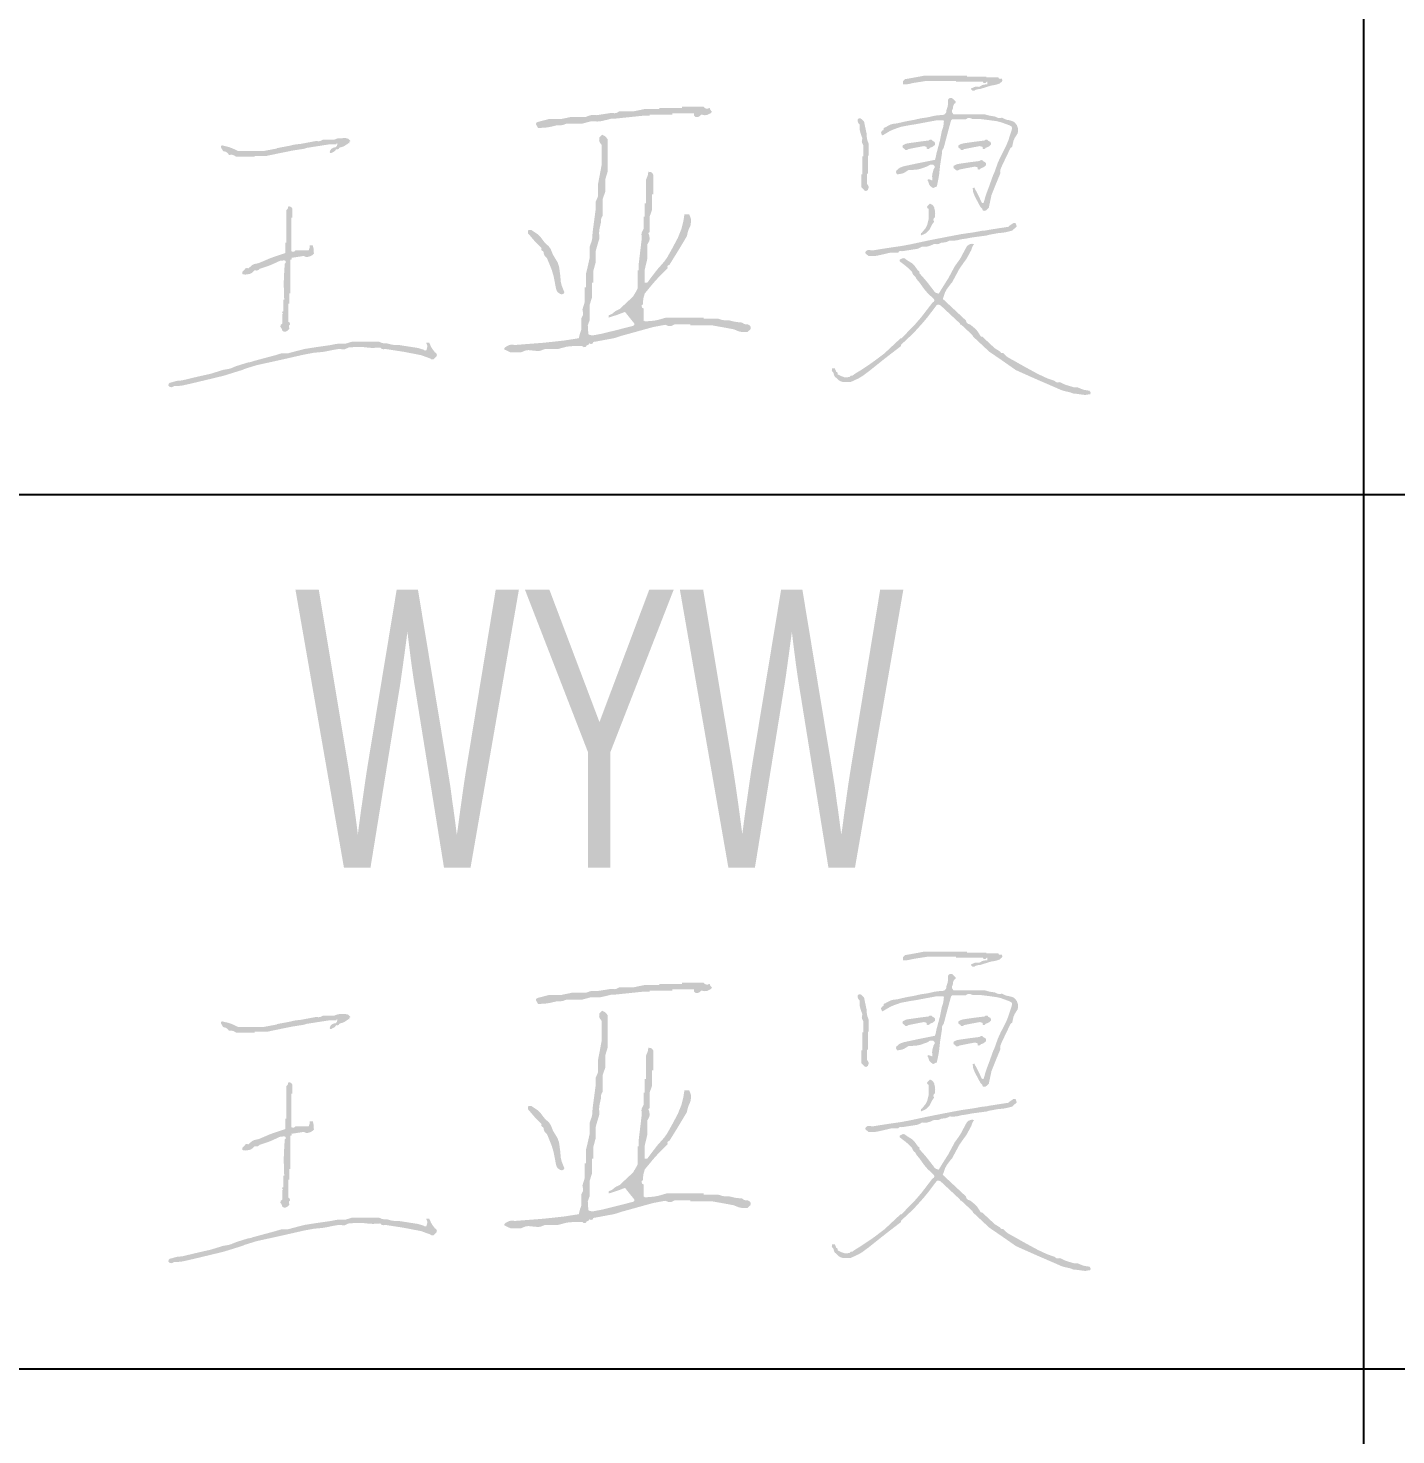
# Model space of a CAD drawing. Header units: millimetres. Extents: x -256 to 585, y -266 to 328.
# Drawn here: x 533.58 to 542.98, y -5.66 to 4.01 of the extents above; entities that cross this region are included whole.
import ezdxf

# ---------------------------------------------------------------- set-up
doc = ezdxf.new("R2010")
doc.units = ezdxf.units.MM
doc.styles.add('Arial Narrow', font='ARIALN.TTF', dxfattribs={"height": 0.2})

# ---------------------------------------------------------------- blocks, each defined once
blk = doc.blocks.new('Unknown-252070812-55925')
at = {"color": 7, "linetype": 'Continuous'}
for p, q in [((542.7606, -17.2188), (542.7606, 24.8339)), ((451.6707, 0.8029), (564.7881, 0.8029)), ((451.6707, -5.2054), (564.7881, -5.2054))]:
    blk.add_line(p, q, dxfattribs=at)
blk = doc.blocks.new('Unknown-252070812-55927')
at = {"linetype": 'Continuous'}
for points in [[(540.2684, 3.6625), (540.2617, 3.6585), (540.2522, 3.6614), (540.2495, 3.6684), (540.1674, 3.6684), (540.1674, 3.6743), (540.0347, 3.6743), (540.0347, 3.6802), (539.7379, 3.6802), (539.6862, 3.6705), (539.6603, 3.6658), (539.6084, 3.6566), (539.5927, 3.6419), (539.5927, 3.6213), (539.6207, 3.6216), (539.635, 3.6234), (539.6621, 3.6301), (539.7569, 3.6449), (539.9589, 3.6449), (539.9589, 3.639), (540.1421, 3.639), (540.1472, 3.6307), (540.1603, 3.6292), (540.1674, 3.636), (540.1687, 3.6383), (540.1709, 3.6393), (540.1737, 3.639), (540.1737, 3.6213), (540.1498, 3.6192), (540.1373, 3.6153), (540.1168, 3.6036), (540.0963, 3.6052), (540.0848, 3.6032), (540.0663, 3.5947), (540.0624, 3.5938), (540.0606, 3.5888), (540.0704, 3.5776), (540.0825, 3.5764), (540.0916, 3.5829), (540.1039, 3.5865), (540.1103, 3.5877), (540.1231, 3.5888), (540.1989, 3.6124), (540.2234, 3.6163), (540.2356, 3.6193), (540.2589, 3.6272), (540.2747, 3.6419), (540.2762, 3.6504), (540.2745, 3.6561)], [(539.3565, 3.1317), (540.185, 3.1951), (540.1777, 3.1907), (540.1625, 3.1848), (540.1567, 3.1781), (540.1491, 3.176), (540.1404, 3.1789), (540.1404, 3.1907), (540.133, 3.1935), (540.1214, 3.1966), (540.0784, 3.1886), (540.0569, 3.1845), (540.0141, 3.1759), (540.0049, 3.1695), (539.993, 3.1707), (539.9857, 3.1789), (539.9768, 3.1846), (539.9735, 3.1927), (539.9762, 3.2025), (539.9927, 3.2108), (540.002, 3.2139), (540.0204, 3.2172), (540.0734, 3.2247), (540.0999, 3.2283), (540.153, 3.2349), (540.1621, 3.2414), (540.174, 3.2401), (540.1814, 3.232), (540.193, 3.2264), (540.1983, 3.2175), (540.1972, 3.2054), (540.185, 3.1951), (540.3607, 3.2513), (540.3821, 3.285), (540.3846, 3.3075), (540.3833, 3.3197), (540.3758, 3.3411), (540.3618, 3.3588), (540.3506, 3.3664), (540.3284, 3.3735), (540.306, 3.3776), (540.2948, 3.3813), (540.2747, 3.3912), (540.2542, 3.3896), (540.2427, 3.3916), (540.2242, 3.4001), (540.1961, 3.4044), (540.1821, 3.4074), (540.1547, 3.4148), (539.94, 3.4148), (539.9309, 3.429), (539.93, 3.4408), (539.9368, 3.4561), (539.9381, 3.4695), (539.9401, 3.4764), (539.9463, 3.4885), (539.9541, 3.4926), (539.9558, 3.5033), (539.9305, 3.5269), (539.9176, 3.5279), (539.9081, 3.5229), (539.9021, 3.5121), (539.9031, 3.4848), (539.9011, 3.4705), (539.8926, 3.4443), (539.8908, 3.4301), (539.8871, 3.4224), (539.8768, 3.4119), (539.8309, 3.408), (539.8079, 3.4044), (539.7632, 3.3942), (539.725, 3.3888), (539.7059, 3.3852), (539.6684, 3.3765), (539.6227, 3.3684), (539.5999, 3.3637), (539.5548, 3.3529), (539.5231, 3.3491), (539.5067, 3.3441), (539.4716, 3.3253), (539.46, 3.3204), (539.4615, 3.3126), (539.4581, 3.3063), (539.4506, 3.3027), (539.4434, 3.2916), (539.4445, 3.2801), (539.4537, 3.2703), (539.5014, 3.2986), (539.5272, 3.3107), (539.58, 3.3293), (539.6432, 3.3411), (539.6811, 3.347), (539.8232, 3.3735), (539.8705, 3.3735), (539.8744, 3.3703), (539.8755, 3.3663), (539.8737, 3.3617), (539.8717, 3.3377), (539.8691, 3.3256), (539.8611, 3.3027), (539.8484, 3.2379), (539.8232, 3.1435), (539.8199, 3.1269), (539.818, 3.1186), (539.8137, 3.1022), (539.7276, 3.0852), (539.6847, 3.0763), (539.599, 3.058), (539.5767, 3.0501), (539.5658, 3.0437), (539.5484, 3.0285), (539.5459, 3.0178), (539.5477, 3.0106), (539.5548, 3.0019), (539.587, 3.0075), (539.6036, 3.0139), (539.6305, 3.0314), (539.6847, 3.0344), (539.7125, 3.04), (539.7632, 3.058), (539.7759, 3.0669), (539.7851, 3.0698), (539.8011, 3.0697), (539.8103, 3.06), (539.8114, 3.0485), (539.8042, 3.0373), (539.7961, 3.0074), (539.7941, 2.9915), (539.7947, 2.9606), (539.7695, 2.9695), (539.7638, 2.9667), (539.7622, 2.9593), (539.7663, 2.9547), (539.7736, 2.9328), (539.7818, 2.9217), (539.8011, 2.9075), (539.8109, 2.9127), (539.816, 2.915), (539.8263, 2.9193), (539.838, 2.9755), (539.8424, 3.004), (539.8484, 3.0609), (539.8611, 3.1435), (539.8612, 3.1607), (539.8641, 3.1701), (539.8737, 3.1848), (539.8935, 3.2604), (539.9036, 3.2981), (539.9242, 3.3735), (539.9305, 3.3794), (540.0221, 3.3794), (540.0395, 3.3891), (540.0541, 3.3899), (540.0726, 3.3824), (540.1131, 3.3828), (540.1336, 3.3816), (540.1737, 3.3765), (540.2371, 3.368), (540.2689, 3.3601), (540.3284, 3.3381), (540.3397, 3.3311), (540.344, 3.321), (540.341, 3.3086), (540.3168, 3.2335), (540.3015, 3.1965), (540.2652, 3.1258), (540.2463, 3.0845), (540.221, 3.0137), (540.2147, 3.0019), (540.1831, 2.9134), (540.1672, 2.8716), (540.1602, 2.8503), (540.1484, 2.8073), (540.1421, 2.8049), (540.1355, 2.8074), (540.1326, 2.8132), (540.1138, 2.8539), (540.1037, 2.874), (540.0821, 2.9134), (540.0798, 2.9098), (540.0771, 2.9081), (540.0726, 2.9075), (540.0755, 2.8834), (540.0788, 2.8712), (540.0884, 2.8486), (540.1263, 2.7778), (540.1348, 2.77), (540.1384, 2.7647), (540.1421, 2.7542), (540.1534, 2.7515), (540.1615, 2.7532), (540.1705, 2.7601), (540.1831, 2.7719), (540.2021, 2.8604), (540.2257, 2.9195), (540.2377, 2.949), (540.2621, 3.0078), (540.2614, 3.0245), (540.2628, 3.0333), (540.2684, 3.0491), (540.2935, 3.1023), (540.3061, 3.1288), (540.3316, 3.1818), (540.3442, 3.1936), (540.3527, 3.232), (540.3607, 3.2513), (540.185, 3.1951), (539.8015, 3.1951), (539.8137, 3.2054), (539.8148, 3.2175), (539.8095, 3.2264), (539.7979, 3.232), (539.7905, 3.2401), (539.7786, 3.2414), (539.7695, 3.2349), (539.7164, 3.2283), (539.6898, 3.2247), (539.6369, 3.2172), (539.6184, 3.2139), (539.6092, 3.2108), (539.5927, 3.2025), (539.59, 3.1927), (539.5933, 3.1846), (539.6021, 3.1789), (539.6095, 3.1707), (539.6214, 3.1695), (539.6305, 3.1759), (539.6734, 3.1845), (539.6949, 3.1886), (539.7379, 3.1966), (539.7457, 3.1947), (539.7569, 3.1907), (539.7569, 3.1789), (539.7655, 3.176), (539.7732, 3.1781), (539.779, 3.1848), (539.7941, 3.1907), (539.8015, 3.1951), (540.185, 3.1951), (539.3565, 3.1317), (539.359, 3.1317), (539.359, 3.2084), (539.3488, 3.2381), (539.3455, 3.2539), (539.3432, 3.285), (539.3306, 3.344), (539.3274, 3.3612), (539.322, 3.3704), (539.3085, 3.3824), (539.3002, 3.3879), (539.2898, 3.3867), (539.2832, 3.3794), (539.2835, 3.3645), (539.2865, 3.3562), (539.2958, 3.344), (539.2953, 3.3203), (539.2966, 3.3082), (539.3021, 3.285), (539.3148, 3.2497), (539.3108, 3.231), (539.3123, 3.2196), (539.3211, 3.2025), (539.3211, 3.1258), (539.3148, 3.1258), (539.3148, 3.0019), (539.3085, 3.0019), (539.3085, 2.9134), (539.3179, 2.9045), (539.3224, 2.8998), (539.3306, 2.8898), (539.3396, 2.8885), (539.3457, 2.8901), (539.3527, 2.8957), (539.3579, 2.9117), (539.3562, 2.9231), (539.3464, 2.937), (539.3464, 3.0078), (539.3527, 3.0078), (539.3527, 3.1317)], [(538.2654, 3.4592), (538.2499, 3.4532), (538.236, 3.4557), (538.2242, 3.4669), (538.0757, 3.4669), (538.0757, 3.4592), (537.919, 3.4592), (537.919, 3.4515), (537.82, 3.4515), (537.7458, 3.4361), (537.6468, 3.4361), (537.6262, 3.4253), (537.6126, 3.4225), (537.589, 3.4245), (537.4901, 3.4091), (537.46, 3.4108), (537.4437, 3.4083), (537.4158, 3.3976), (537.3168, 3.3976), (537.2426, 3.3822), (537.1601, 3.3822), (537.1156, 3.3707), (537.0859, 3.3629), (537.077, 3.3594), (537.0726, 3.3526), (537.0735, 3.3436), (537.079, 3.3347), (537.0815, 3.33), (537.0859, 3.3205), (537.1392, 3.3238), (537.166, 3.3277), (537.2179, 3.3398), (537.2447, 3.3399), (537.2588, 3.3424), (537.2838, 3.3513), (537.3911, 3.3513), (537.4488, 3.3668), (537.4952, 3.3655), (537.5192, 3.3679), (537.5643, 3.3783), (537.5867, 3.3843), (537.5987, 3.3859), (537.622, 3.386), (537.8076, 3.4053), (537.853, 3.4053), (537.853, 3.413), (538.0097, 3.413), (538.0097, 3.4207), (538.1582, 3.4207), (538.157, 3.411), (538.1593, 3.4047), (538.1664, 3.3976), (538.1842, 3.3966), (538.1955, 3.4009), (538.2077, 3.413), (538.2322, 3.4088), (538.247, 3.4106), (538.2695, 3.4207), (538.2819, 3.4322), (538.2733, 3.4417), (538.2698, 3.4475)], [(535.766, 3.2511), (535.758, 3.2518), (535.7425, 3.251), (535.7196, 3.2508), (535.7077, 3.2488), (535.6864, 3.2411), (535.6092, 3.2411), (535.5915, 3.2321), (535.5801, 3.2299), (535.56, 3.2313), (535.4548, 3.2116), (535.4236, 3.2086), (535.408, 3.2059), (535.3776, 3.1985), (535.2899, 3.1821), (535.3039, 3.1821), (535.1987, 3.1625), (535.0267, 3.1625), (534.9838, 3.1825), (534.9609, 3.1905), (534.9145, 3.2018), (534.9086, 3.196), (534.9075, 3.1894), (534.911, 3.1821), (534.9158, 3.1746), (534.9179, 3.1706), (534.9215, 3.1625), (534.941, 3.1574), (534.9511, 3.1511), (534.9636, 3.1363), (534.984, 3.1369), (534.9957, 3.1338), (535.0127, 3.1232), (535.139, 3.1232), (535.139, 3.1297), (535.2232, 3.1297), (535.2934, 3.1443), (535.3284, 3.1515), (535.3987, 3.1658), (535.5039, 3.1821), (535.4829, 3.1821), (535.6513, 3.2084), (535.7004, 3.2084), (535.6997, 3.212), (535.7035, 3.2155), (535.7074, 3.2149), (535.7055, 3.1992), (535.6958, 3.189), (535.6793, 3.1854), (535.666, 3.1771), (535.6601, 3.17), (535.6548, 3.1559), (535.658, 3.1499), (535.6669, 3.1483), (535.6723, 3.1526), (535.6854, 3.1594), (535.6915, 3.1644), (535.7004, 3.1756), (535.7097, 3.1741), (535.7172, 3.1776), (535.7214, 3.1854), (535.7453, 3.1926), (535.7571, 3.1981), (535.7776, 3.2116), (535.7813, 3.2158), (535.7863, 3.217), (535.7916, 3.2149), (535.7889, 3.2215), (535.7918, 3.2283), (535.7986, 3.2313), (535.7811, 3.2477)], [(538.5252, 1.9724), (538.5096, 1.9724), (538.5006, 1.9752), (538.4881, 1.9839), (538.4514, 1.9876), (538.4331, 1.9907), (538.3974, 1.9993), (538.3673, 1.9994), (538.3516, 2.0018), (538.3231, 2.0109), (538.2242, 2.0109), (538.2242, 2.0186), (537.9685, 2.0186), (537.9106, 2.002), (537.8803, 1.9965), (537.82, 1.9916), (537.8182, 1.9946), (537.8154, 1.996), (537.8117, 1.9955), (537.8117, 2.0802), (537.8002, 2.0864), (537.7981, 2.1024), (537.8076, 2.111), (537.8088, 2.1407), (537.8114, 2.1557), (537.82, 2.1842), (537.8794, 2.256), (537.9108, 2.2908), (537.9767, 2.3576), (537.9748, 2.3677), (537.9792, 2.376), (537.9891, 2.3807), (538.0377, 2.4588), (538.0616, 2.4981), (538.1087, 2.5771), (538.1157, 2.6071), (538.1207, 2.622), (538.1334, 2.6503), (538.1382, 2.681), (538.1363, 2.6982), (538.1252, 2.7273), (538.0922, 2.7273), (538.0858, 2.687), (538.0817, 2.6669), (538.0716, 2.6272), (538.0615, 2.6026), (538.0565, 2.5903), (538.0468, 2.5656), (538.0056, 2.4885), (537.9724, 2.4295), (537.9521, 2.4012), (537.9066, 2.3499), (537.8783, 2.3131), (537.8643, 2.2946), (537.8365, 2.2574), (537.82, 2.2574), (537.82, 2.3499), (537.8365, 2.4192), (537.8365, 2.5193), (537.8505, 2.5442), (537.8535, 2.5609), (537.8489, 2.5887), (537.8443, 2.5934), (537.8466, 2.6019), (537.853, 2.6041), (537.853, 2.7119), (537.8695, 2.7582), (537.8695, 2.866), (537.8777, 2.866), (537.8777, 3.0008), (537.8697, 3.0133), (537.8602, 3.0188), (537.8447, 3.0201), (537.8406, 2.998), (537.8372, 2.987), (537.8282, 2.9662), (537.8282, 2.8044), (537.82, 2.8044), (537.82, 2.7119), (537.8117, 2.7119), (537.8117, 2.6272), (537.7995, 2.6049), (537.7966, 2.5905), (537.7994, 2.5656), (537.7787, 2.3922), (537.7787, 2.3422), (537.7705, 2.3422), (537.7705, 2.2189), (537.7628, 2.2033), (537.7586, 2.1955), (537.7499, 2.1804), (537.7454, 2.1749), (537.7436, 2.1716), (537.7416, 2.165), (537.6468, 2.0764), (537.6254, 2.0667), (537.6151, 2.0603), (537.5973, 2.0456), (537.5877, 2.0404), (537.5827, 2.0381), (537.5725, 2.034), (537.5725, 2.0186), (537.6176, 2.0327), (537.6399, 2.0404), (537.6839, 2.0571), (537.7084, 2.0261), (537.7207, 2.0107), (537.7458, 1.9801), (537.749, 1.9724), (537.7456, 1.9643), (537.7375, 1.9608), (537.6519, 1.9388), (537.609, 1.928), (537.523, 1.9069), (537.4612, 1.8953), (537.4494, 1.8973), (537.4434, 1.8988), (537.4323, 1.903), (537.4305, 1.9277), (537.4296, 1.94), (537.4282, 1.9647), (537.4406, 1.9993), (537.4406, 2.1033), (537.4571, 2.1573), (537.4571, 2.2574), (537.4653, 2.2574), (537.4653, 2.3345), (537.4818, 2.3961), (537.4818, 2.4731), (537.4914, 2.5071), (537.4964, 2.524), (537.5066, 2.5579), (537.5062, 2.6043), (537.5087, 2.628), (537.5189, 2.6734), (537.5191, 2.6925), (537.5218, 2.7028), (537.5313, 2.7196), (537.5313, 2.8352), (537.5478, 2.8814), (537.5478, 2.9662), (537.5643, 3.0201), (537.5643, 3.2435), (537.5533, 3.2589), (537.5449, 3.2659), (537.5272, 3.2743), (537.5066, 3.2551), (537.5063, 3.2341), (537.5103, 3.2222), (537.523, 3.205), (537.523, 3.0663), (537.5133, 3.0139), (537.5084, 2.9877), (537.4983, 2.9353), (537.4983, 2.8506), (537.4818, 2.8121), (537.4818, 2.7582), (537.4612, 2.6041), (537.4587, 2.5634), (537.4545, 2.5426), (537.4406, 2.5039), (537.4406, 2.4269), (537.4311, 2.3837), (537.4262, 2.3621), (537.4158, 2.319), (537.4158, 2.2266), (537.4076, 2.2266), (537.4076, 2.1265), (537.3911, 2.0725), (537.3963, 2.0482), (537.3943, 2.0333), (537.3828, 2.0109), (537.3828, 1.9339), (537.3751, 1.911), (537.3718, 1.8994), (537.3663, 1.8761), (537.2674, 1.8607), (537.1832, 1.8514), (537.1271, 1.8453), (536.9292, 1.8299), (536.9041, 1.8322), (536.8895, 1.8295), (536.8673, 1.8183), (536.8591, 1.8136), (536.8556, 1.808), (536.8549, 1.799), (536.8962, 1.7798), (536.9704, 1.7798), (537.0011, 1.792), (537.0197, 1.7946), (537.0861, 1.788), (537.1047, 1.7907), (537.1354, 1.8029), (537.2261, 1.8029), (537.2838, 1.8183), (537.3266, 1.8223), (537.3482, 1.8231), (537.3911, 1.8222), (537.3993, 1.8144), (537.4143, 1.8164), (537.4199, 1.826), (537.4295, 1.8302), (537.4341, 1.8336), (537.4406, 1.8414), (537.4493, 1.8361), (537.4617, 1.84), (537.4653, 1.8491), (537.4715, 1.8517), (537.475, 1.8525), (537.4818, 1.853), (537.5643, 1.8684), (537.6012, 1.875), (537.6196, 1.8797), (537.655, 1.8915), (537.7441, 1.9162), (537.7886, 1.9286), (537.8777, 1.9531), (537.9602, 1.9685), (537.9847, 1.9593), (538.0031, 1.9603), (538.0262, 1.9724), (538.1334, 1.9724), (538.1334, 1.9647), (538.2819, 1.9647), (538.3413, 1.9541), (538.371, 1.9487), (538.4304, 1.9377), (538.466, 1.9233), (538.4864, 1.9192), (538.5252, 1.9184), (538.5458, 1.9377), (538.5472, 1.9535), (538.5403, 1.9651)], [(540.148, 3.0911), (540.1406, 3.0993), (540.1287, 3.1005), (540.1196, 3.0941), (540.0664, 3.0875), (540.0399, 3.0839), (539.9869, 3.0764), (539.9685, 3.0731), (539.9593, 3.07), (539.9427, 3.0616), (539.9401, 3.0519), (539.9433, 3.0438), (539.9522, 3.0381), (539.9596, 3.0299), (539.9715, 3.0287), (539.9806, 3.0351), (540.0235, 3.0437), (540.045, 3.0478), (540.088, 3.0557), (540.0996, 3.0527), (540.1069, 3.0499), (540.1069, 3.0381), (540.1156, 3.0352), (540.1233, 3.0373), (540.129, 3.044), (540.1442, 3.0499), (540.1515, 3.0543), (540.1638, 3.0646), (540.1648, 3.0767), (540.1595, 3.0856)], [(535.539, 2.5136), (535.5179, 2.5136), (535.5168, 2.5003), (535.5154, 2.4936), (535.5109, 2.4809), (535.4197, 2.4809), (535.4123, 2.4725), (535.4023, 2.4702), (535.3916, 2.4743), (535.3916, 2.7037), (535.3987, 2.7037), (535.3987, 2.766), (535.3918, 2.7765), (535.3838, 2.7812), (535.3706, 2.7824), (535.3682, 2.7708), (535.365, 2.7648), (535.3566, 2.7561), (535.3566, 2.5333), (535.3495, 2.5333), (535.3495, 2.4612), (535.2753, 2.4367), (535.2387, 2.4229), (535.1671, 2.3924), (535.1359, 2.3855), (535.1198, 2.3772), (535.0969, 2.3563), (535.0853, 2.3591), (535.0757, 2.3557), (535.0688, 2.3465), (535.0548, 2.3334), (535.0548, 2.317), (535.0674, 2.3147), (535.0759, 2.3137), (535.1038, 2.3175), (535.119, 2.3246), (535.139, 2.3432), (535.1535, 2.3414), (535.1631, 2.344), (535.1741, 2.3531), (535.2315, 2.3723), (535.2598, 2.3835), (535.3144, 2.4088), (535.3257, 2.4095), (535.3314, 2.4101), (535.3425, 2.4121), (535.3512, 2.4076), (535.353, 2.3957), (535.346, 2.3891), (535.34, 2.2896), (535.3393, 2.2397), (535.3425, 2.1401), (535.3355, 2.1401), (535.3355, 2.0614), (535.3301, 2.0595), (535.3281, 2.0524), (535.332, 2.0483), (535.3336, 2.0458), (535.3316, 2.0421), (535.3285, 2.0418), (535.3285, 1.9762), (535.3177, 1.9677), (535.3162, 1.9538), (535.325, 1.9435), (535.3277, 1.9307), (535.3359, 1.923), (535.3495, 1.9205), (535.3621, 1.9264), (535.3681, 1.9305), (535.3776, 1.9402), (535.3741, 1.9631), (535.3822, 1.9705), (535.3804, 1.9841), (535.3706, 1.9893), (535.3706, 2.1139), (535.3776, 2.1139), (535.3776, 2.1859), (535.3846, 2.1859), (535.3846, 2.4153), (535.3909, 2.416), (535.3948, 2.4234), (535.3916, 2.4284), (535.4758, 2.4415), (535.4914, 2.4353), (535.5015, 2.4345), (535.5179, 2.4383), (535.5305, 2.4441), (535.5365, 2.4483), (535.546, 2.4579), (535.5457, 2.4804), (535.5443, 2.4918)], [(539.8074, 2.7778), (539.7989, 2.7896), (539.7925, 2.7949), (539.779, 2.8014), (539.7632, 2.7866), (539.7589, 2.779), (539.7615, 2.7703), (539.7695, 2.766), (539.7695, 2.6922), (539.7601, 2.6542), (539.7505, 2.6349), (539.7253, 2.6038), (539.7183, 2.5982), (539.7162, 2.5913), (539.719, 2.5831), (539.7445, 2.594), (539.7567, 2.6023), (539.7758, 2.6215), (539.7866, 2.6447), (539.793, 2.656), (539.8074, 2.6775), (539.8024, 2.6886), (539.8045, 2.6985), (539.8137, 2.707), (539.8149, 2.7354), (539.8136, 2.75)], [(537.2385, 2.3113), (537.2307, 2.3694), (537.22, 2.3992), (537.189, 2.45), (537.174, 2.4877), (537.1614, 2.5061), (537.1313, 2.5348), (537.1015, 2.5738), (537.0824, 2.5917), (537.0405, 2.6195), (537.0199, 2.6195), (537.0162, 2.6057), (537.0185, 2.5958), (537.0282, 2.5848), (537.0594, 2.5481), (537.076, 2.5303), (537.1106, 2.4962), (537.1087, 2.486), (537.1131, 2.4778), (537.123, 2.4731), (537.1273, 2.4528), (537.1329, 2.4422), (537.1478, 2.4269), (537.1805, 2.3461), (537.1931, 2.3039), (537.2096, 2.2189), (537.2154, 2.2009), (537.2223, 2.1916), (537.2385, 2.1804), (537.2507, 2.1777), (537.261, 2.1818), (537.2674, 2.1919), (537.2489, 2.2378), (537.2429, 2.2626)], [(540.3695, 2.6657), (540.3582, 2.6684), (540.3501, 2.6667), (540.341, 2.6598), (540.3314, 2.6538), (540.3268, 2.6501), (540.3189, 2.6421), (540.2658, 2.634), (540.2393, 2.6299), (540.1863, 2.6215), (540.1689, 2.6177), (540.1599, 2.6165), (540.1421, 2.6156), (540.0789, 2.6038), (540.0461, 2.5992), (540.0296, 2.5969), (539.9968, 2.592), (539.9337, 2.5802), (539.8172, 2.5577), (539.7591, 2.5459), (539.6432, 2.5212), (539.58, 2.5094), (539.5168, 2.5004), (539.4852, 2.4956), (539.4221, 2.4858), (539.3948, 2.4811), (539.3804, 2.4805), (539.3527, 2.4828), (539.3427, 2.4773), (539.3381, 2.4723), (539.3337, 2.4622), (539.3558, 2.4416), (539.3926, 2.4409), (539.4115, 2.4427), (539.4474, 2.4504), (539.5106, 2.4652), (539.5611, 2.4652), (539.5673, 2.4734), (539.5759, 2.4764), (539.5863, 2.474), (539.6621, 2.4858), (539.6886, 2.4897), (539.702, 2.4941), (539.7253, 2.5064), (539.7481, 2.5049), (539.7602, 2.5062), (539.7821, 2.5123), (539.8074, 2.5241), (539.8279, 2.5225), (539.8394, 2.5245), (539.8579, 2.533), (539.8814, 2.5347), (539.8936, 2.5379), (539.9147, 2.5477), (539.9478, 2.5471), (539.9648, 2.549), (539.9968, 2.5566), (540.0248, 2.5605), (540.0387, 2.5629), (540.0663, 2.5684), (540.1547, 2.5802), (540.1651, 2.5813), (540.1703, 2.5825), (540.18, 2.5861), (540.2431, 2.5979), (540.284, 2.602), (540.3045, 2.6056), (540.3442, 2.6156), (540.3758, 2.6451), (540.3722, 2.653), (540.3709, 2.6572)], [(540.8747, 1.5155), (540.8408, 1.5208), (540.8238, 1.5257), (540.7926, 1.5391), (540.7747, 1.5385), (540.7653, 1.5397), (540.7484, 1.545), (540.717, 1.5542), (540.7016, 1.5601), (540.6726, 1.5745), (540.6572, 1.5718), (540.6469, 1.5742), (540.6347, 1.5833), (540.6044, 1.5941), (540.5842, 1.601), (540.521, 1.6305), (540.4524, 1.6677), (540.4183, 1.6866), (540.3505, 1.7249), (540.3201, 1.7413), (540.3057, 1.7517), (540.281, 1.775), (540.2727, 1.7737), (540.2659, 1.7768), (540.2621, 1.7839), (540.2394, 1.7981), (540.2242, 1.8075), (540.1421, 1.8842), (540.1382, 1.8874), (540.1345, 1.8882), (540.1295, 1.8871), (540.1061, 1.9238), (540.0909, 1.9411), (540.0568, 1.9697), (540.0399, 1.9751), (540.031, 1.9834), (540.0253, 1.9992), (539.8674, 2.1466), (539.883, 2.1918), (539.8949, 2.214), (539.9242, 2.2528), (539.9305, 2.2587), (539.9811, 2.3531), (540.001, 2.3815), (540.0111, 2.3957), (540.0316, 2.4239), (540.0632, 2.4828), (540.0688, 2.5), (540.0727, 2.5085), (540.0821, 2.5241), (540.0668, 2.5252), (540.0583, 2.5239), (540.0442, 2.5182), (540.0316, 2.5064), (539.9874, 2.4239), (539.9724, 2.4025), (539.9649, 2.3919), (539.9495, 2.3708), (539.9053, 2.2882), (539.8784, 2.2459), (539.8652, 2.2247), (539.839, 2.182), (539.821, 2.1877), (539.8119, 2.194), (539.8011, 2.2086), (539.7647, 2.2557), (539.7458, 2.2787), (539.7063, 2.3236), (539.7078, 2.3314), (539.7044, 2.3377), (539.6969, 2.3413), (539.6721, 2.376), (539.6551, 2.3919), (539.6179, 2.415), (539.6067, 2.4249), (539.594, 2.4269), (539.58, 2.4209), (539.5722, 2.4169), (539.5706, 2.4062), (539.5769, 2.4003), (539.6101, 2.3749), (539.626, 2.3613), (539.6558, 2.3324), (539.6611, 2.3179), (539.666, 2.3106), (539.6779, 2.3), (539.6862, 2.2848), (539.6913, 2.2775), (539.7032, 2.2646), (539.7401, 2.213), (539.7613, 2.1884), (539.8074, 2.1437), (539.8096, 2.1349), (539.8062, 2.1276), (539.7979, 2.123), (539.7183, 2.0195), (539.675, 1.9696), (539.5832, 1.8753), (539.5793, 1.8763), (539.5761, 1.8753), (539.5737, 1.8724), (539.4663, 1.7721), (539.3998, 1.7218), (539.3656, 1.6975), (539.2958, 1.6512), (539.275, 1.6391), (539.2649, 1.6325), (539.2453, 1.6187), (539.2368, 1.6185), (539.2316, 1.6161), (539.2264, 1.6099), (539.2037, 1.6068), (539.1909, 1.6081), (539.1695, 1.6158), (539.1596, 1.6209), (539.1546, 1.6233), (539.1443, 1.6276), (539.1457, 1.6354), (539.1423, 1.6417), (539.1348, 1.6453), (539.1315, 1.6549), (539.1296, 1.6596), (539.1253, 1.6689), (539.1064, 1.6689), (539.1046, 1.6567), (539.1071, 1.6486), (539.1158, 1.6394), (539.1197, 1.6223), (539.1248, 1.6134), (539.1379, 1.601), (539.1528, 1.5872), (539.1625, 1.5814), (539.1822, 1.5745), (539.2327, 1.5745), (539.2876, 1.5999), (539.3141, 1.6155), (539.3621, 1.6512), (539.4486, 1.7204), (539.4922, 1.7546), (539.58, 1.8222), (539.5788, 1.827), (539.5797, 1.8304), (539.5832, 1.834), (539.6653, 1.9107), (539.7333, 1.9859), (539.7656, 2.025), (539.8263, 2.1053), (539.8363, 2.1071), (539.8423, 2.1064), (539.8516, 2.1024), (539.9811, 1.9815), (539.9845, 1.9778), (539.9854, 1.9744), (539.9842, 1.9697), (539.9893, 1.9708), (539.9929, 1.9699), (539.9968, 1.9667), (540.0695, 1.8989), (540.0758, 1.8871), (540.1863, 1.7839), (540.2599, 1.7336), (540.2965, 1.7082), (540.3695, 1.6571), (540.4765, 1.6092), (540.5302, 1.5856), (540.6379, 1.5391), (540.679, 1.5209), (540.7009, 1.5137), (540.7452, 1.5037), (540.7582, 1.4979), (540.7656, 1.496), (540.78, 1.4949), (540.8463, 1.486), (540.8601, 1.4888), (540.867, 1.4899), (540.881, 1.4919), (540.883, 1.5014), (540.8813, 1.508)], [(536.3775, 1.7796), (536.3592, 1.8041), (536.3513, 1.8175), (536.3389, 1.8451), (536.3179, 1.8451), (536.3245, 1.8278), (536.3253, 1.8173), (536.3214, 1.7993), (536.3185, 1.7932), (536.3091, 1.7914), (536.3039, 1.796), (536.2618, 1.8091), (536.1355, 1.8288), (536.0986, 1.8299), (536.0798, 1.8326), (536.0442, 1.8419), (536.0241, 1.8419), (536.0135, 1.8441), (535.9951, 1.8517), (535.8056, 1.8517), (535.7635, 1.8386), (535.7212, 1.8389), (535.6997, 1.8369), (535.6583, 1.8288), (535.588, 1.8188), (535.5529, 1.8135), (535.4829, 1.8025), (535.4378, 1.7911), (535.4154, 1.7852), (535.3706, 1.7731), (535.3351, 1.7733), (535.3165, 1.7706), (535.2829, 1.7599), (535.2197, 1.743), (535.1881, 1.7345), (535.125, 1.7173), (535.1143, 1.7132), (535.1084, 1.7118), (535.0969, 1.7108), (535.0127, 1.6846), (534.9778, 1.6701), (534.9591, 1.6647), (534.9215, 1.6584), (534.8373, 1.6321), (534.7585, 1.6144), (534.7192, 1.6053), (534.6408, 1.5863), (534.6123, 1.5842), (534.5978, 1.5815), (534.5706, 1.5732), (534.557, 1.5706), (534.5488, 1.5629), (534.5461, 1.5502), (534.5577, 1.5407), (534.5714, 1.5395), (534.5847, 1.5469), (534.6243, 1.549), (534.6443, 1.5516), (534.6829, 1.5601), (534.7812, 1.5834), (534.8303, 1.5951), (534.9285, 1.619), (535.0548, 1.6584), (535.0688, 1.6649), (535.1531, 1.6911), (535.2823, 1.7193), (535.3469, 1.7338), (535.4758, 1.7632), (535.546, 1.7763), (535.5998, 1.7812), (535.6266, 1.7851), (535.6793, 1.796), (535.7097, 1.8012), (535.7257, 1.8019), (535.7565, 1.7993), (535.7846, 1.8124), (535.8238, 1.8154), (535.8435, 1.8161), (535.8828, 1.8157), (535.9302, 1.8104), (535.9545, 1.8097), (536.0021, 1.8124), (536.0129, 1.8031), (536.0227, 1.8004), (536.0372, 1.8025), (536.1635, 1.7829), (536.2828, 1.7599), (536.3207, 1.7461), (536.346, 1.737), (536.3561, 1.7298), (536.3693, 1.7312), (536.3775, 1.7403), (536.3881, 1.7501), (536.3917, 1.7621), (536.3881, 1.7721)], [(540.2684, -2.3573), (540.2617, -2.3614), (540.2522, -2.3585), (540.2495, -2.3514), (540.1674, -2.3514), (540.1674, -2.3455), (540.0347, -2.3455), (540.0347, -2.3396), (539.7379, -2.3396), (539.6862, -2.3494), (539.6603, -2.3541), (539.6084, -2.3632), (539.5927, -2.378), (539.5927, -2.3986), (539.6207, -2.3983), (539.635, -2.3964), (539.6621, -2.3898), (539.7569, -2.375), (539.9589, -2.375), (539.9589, -2.3809), (540.1421, -2.3809), (540.1472, -2.3892), (540.1603, -2.3907), (540.1674, -2.3839), (540.1687, -2.3816), (540.1709, -2.3806), (540.1737, -2.3809), (540.1737, -2.3986), (540.1498, -2.4007), (540.1373, -2.4046), (540.1168, -2.4163), (540.0963, -2.4147), (540.0848, -2.4167), (540.0663, -2.4252), (540.0624, -2.4261), (540.0606, -2.4311), (540.0704, -2.4423), (540.0825, -2.4435), (540.0916, -2.437), (540.1039, -2.4334), (540.1103, -2.4322), (540.1231, -2.4311), (540.1989, -2.4075), (540.2234, -2.4036), (540.2356, -2.4006), (540.2589, -2.3927), (540.2747, -2.378), (540.2762, -2.3695), (540.2745, -2.3638)], [(539.3565, -2.8882), (540.185, -2.8248), (540.1777, -2.8291), (540.1625, -2.8351), (540.1567, -2.8418), (540.1491, -2.8439), (540.1404, -2.841), (540.1404, -2.8292), (540.133, -2.8263), (540.1214, -2.8233), (540.0784, -2.8313), (540.0569, -2.8354), (540.0141, -2.844), (540.0049, -2.8504), (539.993, -2.8492), (539.9857, -2.841), (539.9768, -2.8353), (539.9735, -2.8272), (539.9762, -2.8174), (539.9927, -2.8091), (540.002, -2.806), (540.0204, -2.8027), (540.0734, -2.7952), (540.0999, -2.7916), (540.153, -2.785), (540.1621, -2.7785), (540.174, -2.7798), (540.1814, -2.7879), (540.193, -2.7935), (540.1983, -2.8024), (540.1972, -2.8145), (540.185, -2.8248), (540.3607, -2.7686), (540.3821, -2.7348), (540.3846, -2.7124), (540.3833, -2.7002), (540.3758, -2.6788), (540.3618, -2.6611), (540.3506, -2.6535), (540.3284, -2.6464), (540.306, -2.6423), (540.2948, -2.6386), (540.2747, -2.6287), (540.2542, -2.6303), (540.2427, -2.6283), (540.2242, -2.6198), (540.1961, -2.6155), (540.1821, -2.6125), (540.1547, -2.6051), (539.94, -2.6051), (539.9309, -2.5909), (539.93, -2.5791), (539.9368, -2.5638), (539.9381, -2.5504), (539.9401, -2.5435), (539.9463, -2.5313), (539.9541, -2.5273), (539.9558, -2.5166), (539.9305, -2.493), (539.9176, -2.492), (539.9081, -2.497), (539.9021, -2.5078), (539.9031, -2.5351), (539.9011, -2.5494), (539.8926, -2.5756), (539.8908, -2.5897), (539.8871, -2.5975), (539.8768, -2.608), (539.8309, -2.6119), (539.8079, -2.6155), (539.7632, -2.6257), (539.725, -2.6311), (539.7059, -2.6347), (539.6684, -2.6434), (539.6227, -2.6515), (539.5999, -2.6562), (539.5548, -2.667), (539.5231, -2.6707), (539.5067, -2.6758), (539.4716, -2.6946), (539.46, -2.6995), (539.4615, -2.7072), (539.4581, -2.7136), (539.4506, -2.7171), (539.4434, -2.7283), (539.4445, -2.7398), (539.4537, -2.7496), (539.5014, -2.7213), (539.5272, -2.7092), (539.58, -2.6906), (539.6432, -2.6788), (539.6811, -2.6729), (539.8232, -2.6464), (539.8705, -2.6464), (539.8744, -2.6496), (539.8755, -2.6536), (539.8737, -2.6582), (539.8717, -2.6821), (539.8691, -2.6943), (539.8611, -2.7171), (539.8484, -2.782), (539.8232, -2.8764), (539.8199, -2.893), (539.818, -2.9013), (539.8137, -2.9177), (539.7276, -2.9347), (539.6847, -2.9435), (539.599, -2.9619), (539.5767, -2.9698), (539.5658, -2.9762), (539.5484, -2.9914), (539.5459, -3.0021), (539.5477, -3.0093), (539.5548, -3.018), (539.587, -3.0124), (539.6036, -3.0059), (539.6305, -2.9885), (539.6847, -2.9855), (539.7125, -2.9799), (539.7632, -2.9619), (539.7759, -2.9529), (539.7851, -2.9501), (539.8011, -2.9501), (539.8103, -2.9599), (539.8114, -2.9714), (539.8042, -2.9826), (539.7961, -3.0125), (539.7941, -3.0284), (539.7947, -3.0593), (539.7695, -3.0504), (539.7638, -3.0532), (539.7622, -3.0606), (539.7663, -3.0652), (539.7736, -3.087), (539.7818, -3.0982), (539.8011, -3.1123), (539.8109, -3.1072), (539.816, -3.1049), (539.8263, -3.1006), (539.838, -3.0444), (539.8424, -3.0159), (539.8484, -2.959), (539.8611, -2.8764), (539.8612, -2.8592), (539.8641, -2.8498), (539.8737, -2.8351), (539.8935, -2.7595), (539.9036, -2.7218), (539.9242, -2.6464), (539.9305, -2.6405), (540.0221, -2.6405), (540.0395, -2.6308), (540.0541, -2.63), (540.0726, -2.6375), (540.1131, -2.6371), (540.1336, -2.6383), (540.1737, -2.6434), (540.2371, -2.6519), (540.2689, -2.6597), (540.3284, -2.6818), (540.3397, -2.6888), (540.344, -2.6989), (540.341, -2.7113), (540.3168, -2.7863), (540.3015, -2.8233), (540.2652, -2.8941), (540.2463, -2.9354), (540.221, -3.0062), (540.2147, -3.018), (540.1831, -3.1064), (540.1672, -3.1483), (540.1602, -3.1696), (540.1484, -3.2126), (540.1421, -3.2149), (540.1355, -3.2125), (540.1326, -3.2067), (540.1138, -3.166), (540.1037, -3.1459), (540.0821, -3.1064), (540.0798, -3.1101), (540.0771, -3.1118), (540.0726, -3.1123), (540.0755, -3.1365), (540.0788, -3.1487), (540.0884, -3.1713), (540.1263, -3.2421), (540.1348, -3.2499), (540.1384, -3.2551), (540.1421, -3.2657), (540.1534, -3.2684), (540.1615, -3.2667), (540.1705, -3.2598), (540.1831, -3.248), (540.2021, -3.1595), (540.2257, -3.1004), (540.2377, -3.0709), (540.2621, -3.0121), (540.2614, -2.9954), (540.2628, -2.9866), (540.2684, -2.9708), (540.2935, -2.9176), (540.3061, -2.8911), (540.3316, -2.8381), (540.3442, -2.8263), (540.3527, -2.7879), (540.3607, -2.7686), (540.185, -2.8248), (539.8015, -2.8248), (539.8137, -2.8145), (539.8148, -2.8024), (539.8095, -2.7935), (539.7979, -2.7879), (539.7905, -2.7798), (539.7786, -2.7785), (539.7695, -2.785), (539.7164, -2.7916), (539.6898, -2.7952), (539.6369, -2.8027), (539.6184, -2.806), (539.6092, -2.8091), (539.5927, -2.8174), (539.59, -2.8272), (539.5933, -2.8353), (539.6021, -2.841), (539.6095, -2.8492), (539.6214, -2.8504), (539.6305, -2.844), (539.6734, -2.8354), (539.6949, -2.8313), (539.7379, -2.8233), (539.7457, -2.8252), (539.7569, -2.8292), (539.7569, -2.841), (539.7655, -2.8439), (539.7732, -2.8418), (539.779, -2.8351), (539.7941, -2.8291), (539.8015, -2.8248), (540.185, -2.8248), (539.3565, -2.8882), (539.359, -2.8882), (539.359, -2.8115), (539.3488, -2.7818), (539.3455, -2.766), (539.3432, -2.7348), (539.3306, -2.6759), (539.3274, -2.6587), (539.322, -2.6495), (539.3085, -2.6375), (539.3002, -2.632), (539.2898, -2.6332), (539.2832, -2.6405), (539.2835, -2.6554), (539.2865, -2.6637), (539.2958, -2.6759), (539.2953, -2.6996), (539.2966, -2.7117), (539.3021, -2.7348), (539.3148, -2.7702), (539.3108, -2.7889), (539.3123, -2.8003), (539.3211, -2.8174), (539.3211, -2.8941), (539.3148, -2.8941), (539.3148, -3.018), (539.3085, -3.018), (539.3085, -3.1064), (539.3179, -3.1154), (539.3224, -3.1201), (539.3306, -3.13), (539.3396, -3.1314), (539.3457, -3.1298), (539.3527, -3.1241), (539.3579, -3.1082), (539.3562, -3.0968), (539.3464, -3.0829), (539.3464, -3.0121), (539.3527, -3.0121), (539.3527, -2.8882)], [(538.2654, -2.5607), (538.2499, -2.5667), (538.236, -2.5641), (538.2242, -2.553), (538.0757, -2.553), (538.0757, -2.5607), (537.919, -2.5607), (537.919, -2.5684), (537.82, -2.5684), (537.7458, -2.5838), (537.6468, -2.5838), (537.6262, -2.5946), (537.6126, -2.5974), (537.589, -2.5954), (537.4901, -2.6108), (537.46, -2.6091), (537.4437, -2.6116), (537.4158, -2.6223), (537.3168, -2.6223), (537.2426, -2.6377), (537.1601, -2.6377), (537.1156, -2.6492), (537.0859, -2.657), (537.077, -2.6604), (537.0726, -2.6673), (537.0735, -2.6762), (537.079, -2.6852), (537.0815, -2.6899), (537.0859, -2.6994), (537.1392, -2.6961), (537.166, -2.6922), (537.2179, -2.6801), (537.2447, -2.68), (537.2588, -2.6775), (537.2838, -2.6685), (537.3911, -2.6685), (537.4488, -2.6531), (537.4952, -2.6544), (537.5192, -2.652), (537.5643, -2.6416), (537.5867, -2.6356), (537.5987, -2.634), (537.622, -2.6339), (537.8076, -2.6146), (537.853, -2.6146), (537.853, -2.6069), (538.0097, -2.6069), (538.0097, -2.5992), (538.1582, -2.5992), (538.157, -2.6089), (538.1593, -2.6152), (538.1664, -2.6223), (538.1842, -2.6233), (538.1955, -2.619), (538.2077, -2.6069), (538.2322, -2.6111), (538.247, -2.6093), (538.2695, -2.5992), (538.2819, -2.5876), (538.2733, -2.5782), (538.2698, -2.5724)], [(535.766, -2.7688), (535.758, -2.7681), (535.7425, -2.7689), (535.7196, -2.769), (535.7077, -2.7711), (535.6864, -2.7788), (535.6092, -2.7788), (535.5915, -2.7877), (535.5801, -2.79), (535.56, -2.7886), (535.4548, -2.8083), (535.4236, -2.8113), (535.408, -2.814), (535.3776, -2.8214), (535.2899, -2.8378), (535.3039, -2.8378), (535.1987, -2.8574), (535.0267, -2.8574), (534.9838, -2.8374), (534.9609, -2.8294), (534.9145, -2.8181), (534.9086, -2.8239), (534.9075, -2.8305), (534.911, -2.8378), (534.9158, -2.8453), (534.9179, -2.8493), (534.9215, -2.8574), (534.941, -2.8625), (534.9511, -2.8688), (534.9636, -2.8836), (534.984, -2.883), (534.9957, -2.8861), (535.0127, -2.8967), (535.139, -2.8967), (535.139, -2.8902), (535.2232, -2.8902), (535.2934, -2.8756), (535.3284, -2.8684), (535.3987, -2.8541), (535.5039, -2.8378), (535.4829, -2.8378), (535.6513, -2.8115), (535.7004, -2.8115), (535.6997, -2.8079), (535.7035, -2.8044), (535.7074, -2.805), (535.7055, -2.8207), (535.6958, -2.8309), (535.6793, -2.8345), (535.666, -2.8427), (535.6601, -2.8499), (535.6548, -2.864), (535.658, -2.87), (535.6669, -2.8716), (535.6723, -2.8672), (535.6854, -2.8605), (535.6915, -2.8555), (535.7004, -2.8443), (535.7097, -2.8458), (535.7172, -2.8423), (535.7214, -2.8345), (535.7453, -2.8272), (535.7571, -2.8218), (535.7776, -2.8083), (535.7813, -2.8041), (535.7863, -2.8029), (535.7916, -2.805), (535.7889, -2.7984), (535.7918, -2.7916), (535.7986, -2.7886), (535.7811, -2.7722)], [(538.5252, -4.0475), (538.5096, -4.0475), (538.5006, -4.0447), (538.4881, -4.036), (538.4514, -4.0323), (538.4331, -4.0292), (538.3974, -4.0205), (538.3673, -4.0205), (538.3516, -4.0181), (538.3231, -4.009), (538.2242, -4.009), (538.2242, -4.0013), (537.9685, -4.0013), (537.9106, -4.0179), (537.8803, -4.0234), (537.82, -4.0283), (537.8182, -4.0252), (537.8154, -4.0239), (537.8117, -4.0244), (537.8117, -3.9397), (537.8002, -3.9335), (537.7981, -3.9175), (537.8076, -3.9088), (537.8088, -3.8792), (537.8114, -3.8642), (537.82, -3.8357), (537.8794, -3.7638), (537.9108, -3.729), (537.9767, -3.6623), (537.9748, -3.6521), (537.9792, -3.6439), (537.9891, -3.6392), (538.0377, -3.561), (538.0616, -3.5217), (538.1087, -3.4428), (538.1157, -3.4128), (538.1207, -3.3979), (538.1334, -3.3696), (538.1382, -3.3389), (538.1363, -3.3217), (538.1252, -3.2925), (538.0922, -3.2925), (538.0858, -3.3329), (538.0817, -3.353), (538.0716, -3.3927), (538.0615, -3.4173), (538.0565, -3.4296), (538.0468, -3.4543), (538.0056, -3.5314), (537.9724, -3.5904), (537.9521, -3.6187), (537.9066, -3.67), (537.8783, -3.7068), (537.8643, -3.7253), (537.8365, -3.7625), (537.82, -3.7625), (537.82, -3.67), (537.8365, -3.6007), (537.8365, -3.5005), (537.8505, -3.4757), (537.8535, -3.459), (537.8489, -3.4312), (537.8443, -3.4265), (537.8466, -3.418), (537.853, -3.4158), (537.853, -3.308), (537.8695, -3.2617), (537.8695, -3.1539), (537.8777, -3.1539), (537.8777, -3.0191), (537.8697, -3.0066), (537.8602, -3.0011), (537.8447, -2.9998), (537.8406, -3.0219), (537.8372, -3.0329), (537.8282, -3.0537), (537.8282, -3.2155), (537.82, -3.2155), (537.82, -3.308), (537.8117, -3.308), (537.8117, -3.3927), (537.7995, -3.415), (537.7966, -3.4294), (537.7994, -3.4543), (537.7787, -3.6277), (537.7787, -3.6777), (537.7705, -3.6777), (537.7705, -3.801), (537.7628, -3.8166), (537.7586, -3.8243), (537.7499, -3.8395), (537.7454, -3.845), (537.7436, -3.8483), (537.7416, -3.8549), (537.6468, -3.9435), (537.6254, -3.9532), (537.6151, -3.9596), (537.5973, -3.9743), (537.5877, -3.9795), (537.5827, -3.9818), (537.5725, -3.9859), (537.5725, -4.0013), (537.6176, -3.9872), (537.6399, -3.9795), (537.6839, -3.9628), (537.7084, -3.9938), (537.7207, -4.0092), (537.7458, -4.0398), (537.749, -4.0475), (537.7456, -4.0556), (537.7375, -4.0591), (537.6519, -4.0811), (537.609, -4.0919), (537.523, -4.113), (537.4612, -4.1246), (537.4494, -4.1226), (537.4434, -4.1211), (537.4323, -4.1168), (537.4305, -4.0922), (537.4296, -4.0799), (537.4282, -4.0552), (537.4406, -4.0205), (537.4406, -3.9165), (537.4571, -3.8626), (537.4571, -3.7625), (537.4653, -3.7625), (537.4653, -3.6854), (537.4818, -3.6238), (537.4818, -3.5468), (537.4914, -3.5128), (537.4964, -3.4959), (537.5066, -3.462), (537.5062, -3.4156), (537.5087, -3.3919), (537.5189, -3.3465), (537.5191, -3.3274), (537.5218, -3.3171), (537.5313, -3.3002), (537.5313, -3.1847), (537.5478, -3.1385), (537.5478, -3.0537), (537.5643, -2.9998), (537.5643, -2.7764), (537.5533, -2.761), (537.5449, -2.754), (537.5272, -2.7456), (537.5066, -2.7648), (537.5063, -2.7858), (537.5103, -2.7977), (537.523, -2.8149), (537.523, -2.9536), (537.5133, -3.006), (537.5084, -3.0322), (537.4983, -3.0845), (537.4983, -3.1693), (537.4818, -3.2078), (537.4818, -3.2617), (537.4612, -3.4158), (537.4587, -3.4565), (537.4545, -3.4773), (537.4406, -3.516), (537.4406, -3.593), (537.4311, -3.6362), (537.4262, -3.6578), (537.4158, -3.7008), (537.4158, -3.7933), (537.4076, -3.7933), (537.4076, -3.8934), (537.3911, -3.9474), (537.3963, -3.9717), (537.3943, -3.9866), (537.3828, -4.009), (537.3828, -4.086), (537.3751, -4.1088), (537.3718, -4.1204), (537.3663, -4.1438), (537.2674, -4.1592), (537.1832, -4.1685), (537.1271, -4.1746), (536.9292, -4.19), (536.9041, -4.1877), (536.8895, -4.1904), (536.8673, -4.2016), (536.8591, -4.2063), (536.8556, -4.2119), (536.8549, -4.2208), (536.8962, -4.2401), (536.9704, -4.2401), (537.0011, -4.2279), (537.0197, -4.2253), (537.0861, -4.2318), (537.1047, -4.2292), (537.1354, -4.217), (537.2261, -4.217), (537.2838, -4.2016), (537.3266, -4.1976), (537.3482, -4.1968), (537.3911, -4.1977), (537.3993, -4.2054), (537.4143, -4.2034), (537.4199, -4.1939), (537.4295, -4.1897), (537.4341, -4.1863), (537.4406, -4.1785), (537.4493, -4.1838), (537.4617, -4.1799), (537.4653, -4.1708), (537.4715, -4.1682), (537.475, -4.1673), (537.4818, -4.1669), (537.5643, -4.1515), (537.6012, -4.1448), (537.6196, -4.1402), (537.655, -4.1284), (537.7441, -4.1037), (537.7886, -4.0913), (537.8777, -4.0668), (537.9602, -4.0514), (537.9847, -4.0606), (538.0031, -4.0595), (538.0262, -4.0475), (538.1334, -4.0475), (538.1334, -4.0552), (538.2819, -4.0552), (538.3413, -4.0658), (538.371, -4.0712), (538.4304, -4.0822), (538.466, -4.0965), (538.4864, -4.1007), (538.5252, -4.1014), (538.5458, -4.0822), (538.5472, -4.0664), (538.5403, -4.0548)], [(540.148, -2.9287), (540.1406, -2.9206), (540.1287, -2.9194), (540.1196, -2.9258), (540.0664, -2.9324), (540.0399, -2.936), (539.9869, -2.9435), (539.9685, -2.9468), (539.9593, -2.9499), (539.9427, -2.9582), (539.9401, -2.968), (539.9433, -2.9761), (539.9522, -2.9818), (539.9596, -2.99), (539.9715, -2.9912), (539.9806, -2.9848), (540.0235, -2.9762), (540.045, -2.9721), (540.088, -2.9641), (540.0996, -2.9672), (540.1069, -2.97), (540.1069, -2.9818), (540.1156, -2.9847), (540.1233, -2.9826), (540.129, -2.9759), (540.1442, -2.97), (540.1515, -2.9656), (540.1638, -2.9553), (540.1648, -2.9432), (540.1595, -2.9343)], [(535.539, -3.5062), (535.5179, -3.5062), (535.5168, -3.5196), (535.5154, -3.5263), (535.5109, -3.539), (535.4197, -3.539), (535.4123, -3.5473), (535.4023, -3.5497), (535.3916, -3.5456), (535.3916, -3.3162), (535.3987, -3.3162), (535.3987, -3.2539), (535.3918, -3.2433), (535.3838, -3.2386), (535.3706, -3.2375), (535.3682, -3.249), (535.365, -3.255), (535.3566, -3.2638), (535.3566, -3.4866), (535.3495, -3.4866), (535.3495, -3.5587), (535.2753, -3.5832), (535.2387, -3.597), (535.1671, -3.6275), (535.1359, -3.6344), (535.1198, -3.6426), (535.0969, -3.6635), (535.0853, -3.6608), (535.0757, -3.6642), (535.0688, -3.6734), (535.0548, -3.6865), (535.0548, -3.7029), (535.0674, -3.7052), (535.0759, -3.7061), (535.1038, -3.7024), (535.119, -3.6953), (535.139, -3.6766), (535.1535, -3.6785), (535.1631, -3.6758), (535.1741, -3.6668), (535.2315, -3.6476), (535.2598, -3.6364), (535.3144, -3.6111), (535.3257, -3.6104), (535.3314, -3.6098), (535.3425, -3.6078), (535.3512, -3.6123), (535.353, -3.6242), (535.346, -3.6308), (535.34, -3.7302), (535.3393, -3.7802), (535.3425, -3.8798), (535.3355, -3.8798), (535.3355, -3.9585), (535.3301, -3.9603), (535.3281, -3.9675), (535.332, -3.9716), (535.3336, -3.9741), (535.3316, -3.9778), (535.3285, -3.9781), (535.3285, -4.0437), (535.3177, -4.0522), (535.3162, -4.0661), (535.325, -4.0764), (535.3277, -4.0892), (535.3359, -4.0968), (535.3495, -4.0994), (535.3621, -4.0935), (535.3681, -4.0893), (535.3776, -4.0797), (535.3741, -4.0568), (535.3822, -4.0494), (535.3804, -4.0358), (535.3706, -4.0306), (535.3706, -3.906), (535.3776, -3.906), (535.3776, -3.8339), (535.3846, -3.8339), (535.3846, -3.6046), (535.3909, -3.6039), (535.3948, -3.5965), (535.3916, -3.5914), (535.4758, -3.5783), (535.4914, -3.5846), (535.5015, -3.5854), (535.5179, -3.5816), (535.5305, -3.5758), (535.5365, -3.5716), (535.546, -3.562), (535.5457, -3.5395), (535.5443, -3.5281)], [(539.8074, -3.2421), (539.7989, -3.2303), (539.7925, -3.225), (539.779, -3.2185), (539.7632, -3.2333), (539.7589, -3.2409), (539.7615, -3.2496), (539.7695, -3.2539), (539.7695, -3.3276), (539.7601, -3.3657), (539.7505, -3.385), (539.7253, -3.4161), (539.7183, -3.4217), (539.7162, -3.4286), (539.719, -3.4368), (539.7445, -3.4259), (539.7567, -3.4176), (539.7758, -3.3984), (539.7866, -3.3752), (539.793, -3.3639), (539.8074, -3.3424), (539.8024, -3.3313), (539.8045, -3.3214), (539.8137, -3.3129), (539.8149, -3.2845), (539.8136, -3.2699)], [(540.3695, -3.3542), (540.3582, -3.3515), (540.3501, -3.3532), (540.341, -3.3601), (540.3314, -3.3661), (540.3268, -3.3698), (540.3189, -3.3778), (540.2658, -3.3859), (540.2393, -3.39), (540.1863, -3.3984), (540.1689, -3.4022), (540.1599, -3.4034), (540.1421, -3.4043), (540.0789, -3.4161), (540.0461, -3.4206), (540.0296, -3.423), (539.9968, -3.4279), (539.9337, -3.4397), (539.8172, -3.4622), (539.7591, -3.474), (539.6432, -3.4987), (539.58, -3.5105), (539.5168, -3.5195), (539.4852, -3.5243), (539.4221, -3.5341), (539.3948, -3.5388), (539.3804, -3.5394), (539.3527, -3.537), (539.3427, -3.5426), (539.3381, -3.5476), (539.3337, -3.5577), (539.3558, -3.5783), (539.3926, -3.579), (539.4115, -3.5771), (539.4474, -3.5695), (539.5106, -3.5547), (539.5611, -3.5547), (539.5673, -3.5465), (539.5759, -3.5435), (539.5863, -3.5459), (539.6621, -3.5341), (539.6886, -3.5301), (539.702, -3.5258), (539.7253, -3.5134), (539.7481, -3.5149), (539.7602, -3.5137), (539.7821, -3.5075), (539.8074, -3.4957), (539.8279, -3.4974), (539.8394, -3.4954), (539.8579, -3.4869), (539.8814, -3.4852), (539.8936, -3.482), (539.9147, -3.4722), (539.9478, -3.4727), (539.9648, -3.4709), (539.9968, -3.4633), (540.0248, -3.4594), (540.0387, -3.457), (540.0663, -3.4515), (540.1547, -3.4397), (540.1651, -3.4386), (540.1703, -3.4374), (540.18, -3.4338), (540.2431, -3.422), (540.284, -3.4179), (540.3045, -3.4143), (540.3442, -3.4043), (540.3758, -3.3748), (540.3722, -3.3669), (540.3709, -3.3627)], [(537.2385, -3.7085), (537.2307, -3.6505), (537.22, -3.6207), (537.189, -3.5699), (537.174, -3.5322), (537.1614, -3.5138), (537.1313, -3.4851), (537.1015, -3.4461), (537.0824, -3.4282), (537.0405, -3.4004), (537.0199, -3.4004), (537.0162, -3.4142), (537.0185, -3.424), (537.0282, -3.4351), (537.0594, -3.4718), (537.076, -3.4896), (537.1106, -3.5237), (537.1087, -3.5338), (537.1131, -3.5421), (537.123, -3.5468), (537.1273, -3.5671), (537.1329, -3.5776), (537.1478, -3.593), (537.1805, -3.6737), (537.1931, -3.716), (537.2096, -3.801), (537.2154, -3.819), (537.2223, -3.8283), (537.2385, -3.8395), (537.2507, -3.8422), (537.261, -3.8381), (537.2674, -3.828), (537.2489, -3.7821), (537.2429, -3.7573)], [(540.8747, -4.5044), (540.8408, -4.4991), (540.8238, -4.4942), (540.7926, -4.4808), (540.7747, -4.4814), (540.7653, -4.4802), (540.7484, -4.4749), (540.717, -4.4657), (540.7016, -4.4597), (540.6726, -4.4454), (540.6572, -4.4481), (540.6469, -4.4457), (540.6347, -4.4366), (540.6044, -4.4258), (540.5842, -4.4189), (540.521, -4.3894), (540.4524, -4.3522), (540.4183, -4.3333), (540.3505, -4.295), (540.3201, -4.2786), (540.3057, -4.2682), (540.281, -4.2449), (540.2727, -4.2462), (540.2659, -4.2431), (540.2621, -4.236), (540.2394, -4.2218), (540.2242, -4.2124), (540.1421, -4.1357), (540.1382, -4.1325), (540.1345, -4.1317), (540.1295, -4.1328), (540.1061, -4.096), (540.0909, -4.0788), (540.0568, -4.0502), (540.0399, -4.0448), (540.031, -4.0365), (540.0253, -4.0207), (539.8674, -3.8733), (539.883, -3.8281), (539.8949, -3.8059), (539.9242, -3.7671), (539.9305, -3.7612), (539.9811, -3.6668), (540.001, -3.6383), (540.0111, -3.6242), (540.0316, -3.596), (540.0632, -3.537), (540.0688, -3.5199), (540.0727, -3.5114), (540.0821, -3.4957), (540.0668, -3.4947), (540.0583, -3.496), (540.0442, -3.5016), (540.0316, -3.5134), (539.9874, -3.596), (539.9724, -3.6174), (539.9649, -3.628), (539.9495, -3.6491), (539.9053, -3.7317), (539.8784, -3.774), (539.8652, -3.7952), (539.839, -3.8379), (539.821, -3.8322), (539.8119, -3.8259), (539.8011, -3.8113), (539.7647, -3.7642), (539.7458, -3.7412), (539.7063, -3.6963), (539.7078, -3.6885), (539.7044, -3.6822), (539.6969, -3.6786), (539.6721, -3.6439), (539.6551, -3.628), (539.6179, -3.6049), (539.6067, -3.595), (539.594, -3.593), (539.58, -3.599), (539.5722, -3.603), (539.5706, -3.6137), (539.5769, -3.6196), (539.6101, -3.645), (539.626, -3.6586), (539.6558, -3.6875), (539.6611, -3.702), (539.666, -3.7092), (539.6779, -3.7199), (539.6862, -3.7351), (539.6913, -3.7423), (539.7032, -3.7553), (539.7401, -3.8069), (539.7613, -3.8314), (539.8074, -3.8762), (539.8096, -3.8849), (539.8062, -3.8923), (539.7979, -3.8968), (539.7183, -4.0004), (539.675, -4.0503), (539.5832, -4.1446), (539.5793, -4.1436), (539.5761, -4.1446), (539.5737, -4.1475), (539.4663, -4.2478), (539.3998, -4.2981), (539.3656, -4.3224), (539.2958, -4.3687), (539.275, -4.3808), (539.2649, -4.3873), (539.2453, -4.4012), (539.2368, -4.4014), (539.2316, -4.4038), (539.2264, -4.41), (539.2037, -4.4131), (539.1909, -4.4118), (539.1695, -4.4041), (539.1596, -4.399), (539.1546, -4.3966), (539.1443, -4.3923), (539.1457, -4.3845), (539.1423, -4.3782), (539.1348, -4.3746), (539.1315, -4.365), (539.1296, -4.3603), (539.1253, -4.351), (539.1064, -4.351), (539.1046, -4.3632), (539.1071, -4.3713), (539.1158, -4.3805), (539.1197, -4.3976), (539.1248, -4.4065), (539.1379, -4.4189), (539.1528, -4.4327), (539.1625, -4.4385), (539.1822, -4.4454), (539.2327, -4.4454), (539.2876, -4.42), (539.3141, -4.4043), (539.3621, -4.3687), (539.4486, -4.2995), (539.4922, -4.2653), (539.58, -4.1977), (539.5788, -4.1929), (539.5797, -4.1895), (539.5832, -4.1859), (539.6653, -4.1092), (539.7333, -4.034), (539.7656, -3.9949), (539.8263, -3.9145), (539.8363, -3.9128), (539.8423, -3.9135), (539.8516, -3.9175), (539.9811, -4.0384), (539.9845, -4.0421), (539.9854, -4.0455), (539.9842, -4.0502), (539.9893, -4.0491), (539.9929, -4.0499), (539.9968, -4.0532), (540.0695, -4.121), (540.0758, -4.1328), (540.1863, -4.236), (540.2599, -4.2863), (540.2965, -4.3117), (540.3695, -4.3628), (540.4765, -4.4107), (540.5302, -4.4343), (540.6379, -4.4808), (540.679, -4.499), (540.7009, -4.5062), (540.7452, -4.5162), (540.7582, -4.522), (540.7656, -4.5239), (540.78, -4.525), (540.8463, -4.5339), (540.8601, -4.5311), (540.867, -4.5299), (540.881, -4.528), (540.883, -4.5184), (540.8813, -4.5119)], [(536.3775, -4.2403), (536.3592, -4.2157), (536.3513, -4.2023), (536.3389, -4.1747), (536.3179, -4.1747), (536.3245, -4.1921), (536.3253, -4.2026), (536.3214, -4.2206), (536.3185, -4.2267), (536.3091, -4.2285), (536.3039, -4.2239), (536.2618, -4.2108), (536.1355, -4.1911), (536.0986, -4.19), (536.0798, -4.1873), (536.0442, -4.178), (536.0241, -4.178), (536.0135, -4.1758), (535.9951, -4.1682), (535.8056, -4.1682), (535.7635, -4.1813), (535.7212, -4.181), (535.6997, -4.183), (535.6583, -4.1911), (535.588, -4.2011), (535.5529, -4.2063), (535.4829, -4.2173), (535.4378, -4.2288), (535.4154, -4.2347), (535.3706, -4.2468), (535.3351, -4.2466), (535.3165, -4.2493), (535.2829, -4.2599), (535.2197, -4.2769), (535.1881, -4.2854), (535.125, -4.3025), (535.1143, -4.3067), (535.1084, -4.3081), (535.0969, -4.3091), (535.0127, -4.3353), (534.9778, -4.3498), (534.9591, -4.3552), (534.9215, -4.3615), (534.8373, -4.3877), (534.7585, -4.4054), (534.7192, -4.4146), (534.6408, -4.4336), (534.6123, -4.4357), (534.5978, -4.4384), (534.5706, -4.4467), (534.557, -4.4493), (534.5488, -4.4569), (534.5461, -4.4697), (534.5577, -4.4792), (534.5714, -4.4804), (534.5847, -4.4729), (534.6243, -4.4709), (534.6443, -4.4683), (534.6829, -4.4598), (534.7812, -4.4365), (534.8303, -4.4247), (534.9285, -4.4009), (535.0548, -4.3615), (535.0688, -4.355), (535.1531, -4.3288), (535.2823, -4.3005), (535.3469, -4.2861), (535.4758, -4.2567), (535.546, -4.2436), (535.5998, -4.2387), (535.6266, -4.2347), (535.6793, -4.2239), (535.7097, -4.2187), (535.7257, -4.218), (535.7565, -4.2206), (535.7846, -4.2075), (535.8238, -4.2045), (535.8435, -4.2038), (535.8828, -4.2042), (535.9302, -4.2095), (535.9545, -4.2102), (536.0021, -4.2075), (536.0129, -4.2168), (536.0227, -4.2195), (536.0372, -4.2173), (536.1635, -4.237), (536.2828, -4.2599), (536.3207, -4.2738), (536.346, -4.2829), (536.3561, -4.29), (536.3693, -4.2887), (536.3775, -4.2796), (536.3881, -4.2698), (536.3917, -4.2578), (536.3881, -4.2478)]]:
    blk.add_hatch(color=3, dxfattribs=at).paths.add_polyline_path(points)
at = {"color": 6, "linetype": 'Continuous', "style": 'Arial Narrow', "width": 0.75}
blk.add_text('WYW', height=1.90885, dxfattribs=at).set_placement((535.4129, -1.7615))

msp = doc.modelspace()

# ---------------------------------------------------------------- block references
for name in ['Unknown-252070812-55925', 'Unknown-252070812-55927']:
    msp.add_blockref(name, (0, 0))

doc.saveas('drawing.dxf')
